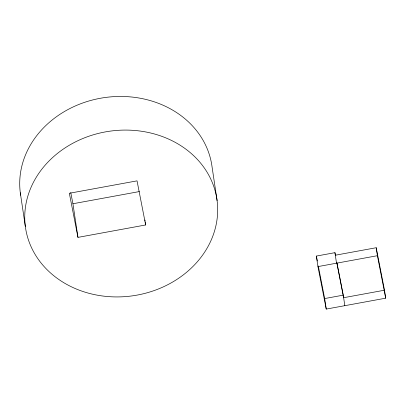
<?xml version="1.0" encoding="UTF-8"?>
<svg xmlns="http://www.w3.org/2000/svg" width="406" height="406" viewBox="0 0 406 406"><rect width="100%" height="100%" fill="white"/><g stroke="black" fill="none" stroke-linecap="round" stroke-linejoin="round"><path stroke-width="0.61" d="M145.292 222.473L145.663 224.965L77.962 237.378L72.933 203.746L139.395 191.561M335.326 255.217L376.205 247.726L384.507 290.209L385.7 298.182L326.241 309.083L317.939 266.6L316.365 256.074L334.945 252.669L335.549 255.744M317.939 266.6L377.397 255.699L376.205 247.726M326.241 309.083L324.673 298.557L343.253 295.152L336.99 263.134M384.507 290.209L343.633 297.705L336.772 262.606M377.397 255.699L385.7 298.182M316.365 256.074L317.33 260.997M318.294 265.925L324.673 298.557M145.663 224.965L137.04 180.858L69.34 193.271L77.962 237.378M70.751 192.561L72.933 203.746M343.329 295.659L344.826 305.677M334.945 252.669L336.518 263.19M217.098 200.61A96.755 83.108 -8.5 0 0 64.046 148.571A96.755 83.108 -8.5 0 0 82.489 291.335A96.755 83.108 -8.5 0 0 217.098 200.61L212.074 166.978A96.755 83.108 -8.5 0 0 104.119 97.648A96.755 83.108 -8.5 0 0 20.66 195.21M144.917 219.981L145.104 221.224M20.3 192.769L25.324 226.401"/></g></svg>
